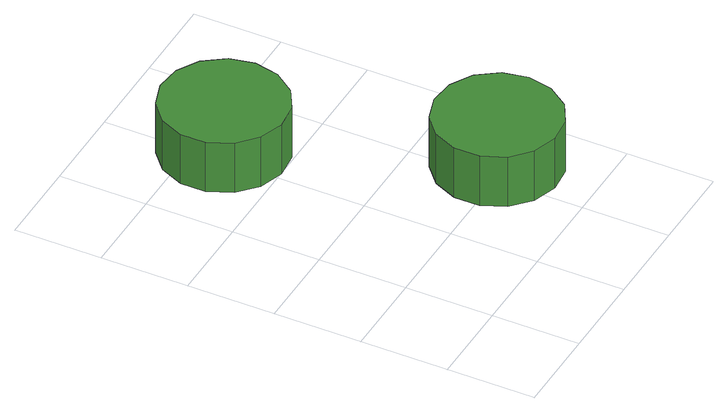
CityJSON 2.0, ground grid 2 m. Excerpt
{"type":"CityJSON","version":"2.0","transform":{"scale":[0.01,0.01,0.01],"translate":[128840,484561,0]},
"CityObjects":{
"tree1":{"type":"SolitaryVegetationObject","attributes":{"function":"something"},"geometry":[{"type":"MultiSurface","lod":"1","boundaries":[[[0,1,2,3,4,5,6,7,8,9,10,11,12,13,14]],[[15,16,17,18,19,20,21,22,23,24,25,26,27,28,29]],[[0,29,28,1]],[[1,28,27,2]],[[2,27,26,3]],[[3,26,25,4]],[[4,25,24,5]],[[5,24,23,6]],[[6,23,22,7]],[[7,22,21,8]],[[8,21,20,9]],[[9,20,19,10]],[[10,19,18,11]],[[11,18,17,12]],[[12,17,16,13]],[[13,16,15,14]],[[14,15,29,0]]]}]},
"tree2":{"type":"SolitaryVegetationObject","attributes":{"function":"something"},"geometry":[{"type":"MultiSurface","lod":"1","boundaries":[[[30,31,32,33,34,35,36,37,38,39,40,41,42,43,44]],[[45,46,47,48,49,50,51,52,53,54,55,56,57,58,59]],[[30,59,58,31]],[[31,58,57,32]],[[32,57,56,33]],[[33,56,55,34]],[[34,55,54,35]],[[35,54,53,36]],[[36,53,52,37]],[[37,52,51,38]],[[38,51,50,39]],[[39,50,49,40]],[[40,49,48,41]],[[41,48,47,42]],[[42,47,46,43]],[[43,46,45,44]],[[44,45,59,30]]]}]}
},
"vertices":[
[372,740,188],[360,797,188],[325,845,188],[275,874,188],[216,880,188],[161,862,188],[117,823,188],[93,769,188],[93,711,188],[117,657,188],[161,618,188],[216,600,188],[275,606,188],[325,635,188],[360,683,188],[360,683,59],[325,635,59],[275,606,59],[216,600,59],[161,618,59],[117,657,59],[93,711,59],[93,769,59],[117,823,59],[161,862,59],[216,880,59],[275,874,59],[325,845,59],[360,797,59],[372,740,59],
[580,216,196],[568,273,196],[534,321,196],[483,350,196],[425,356,196],[369,338,196],[326,299,196],[302,245,196],[302,187,196],[326,133,196],[369,94,196],[425,76,196],[483,82,196],[534,111,196],[568,159,196],[568,159,67],[534,111,67],[483,82,67],[425,76,67],[369,94,67],[326,133,67],[302,187,67],[302,245,67],[326,299,67],[369,338,67],[425,356,67],[483,350,67],[534,321,67],[568,273,67],[580,216,67]
]}
